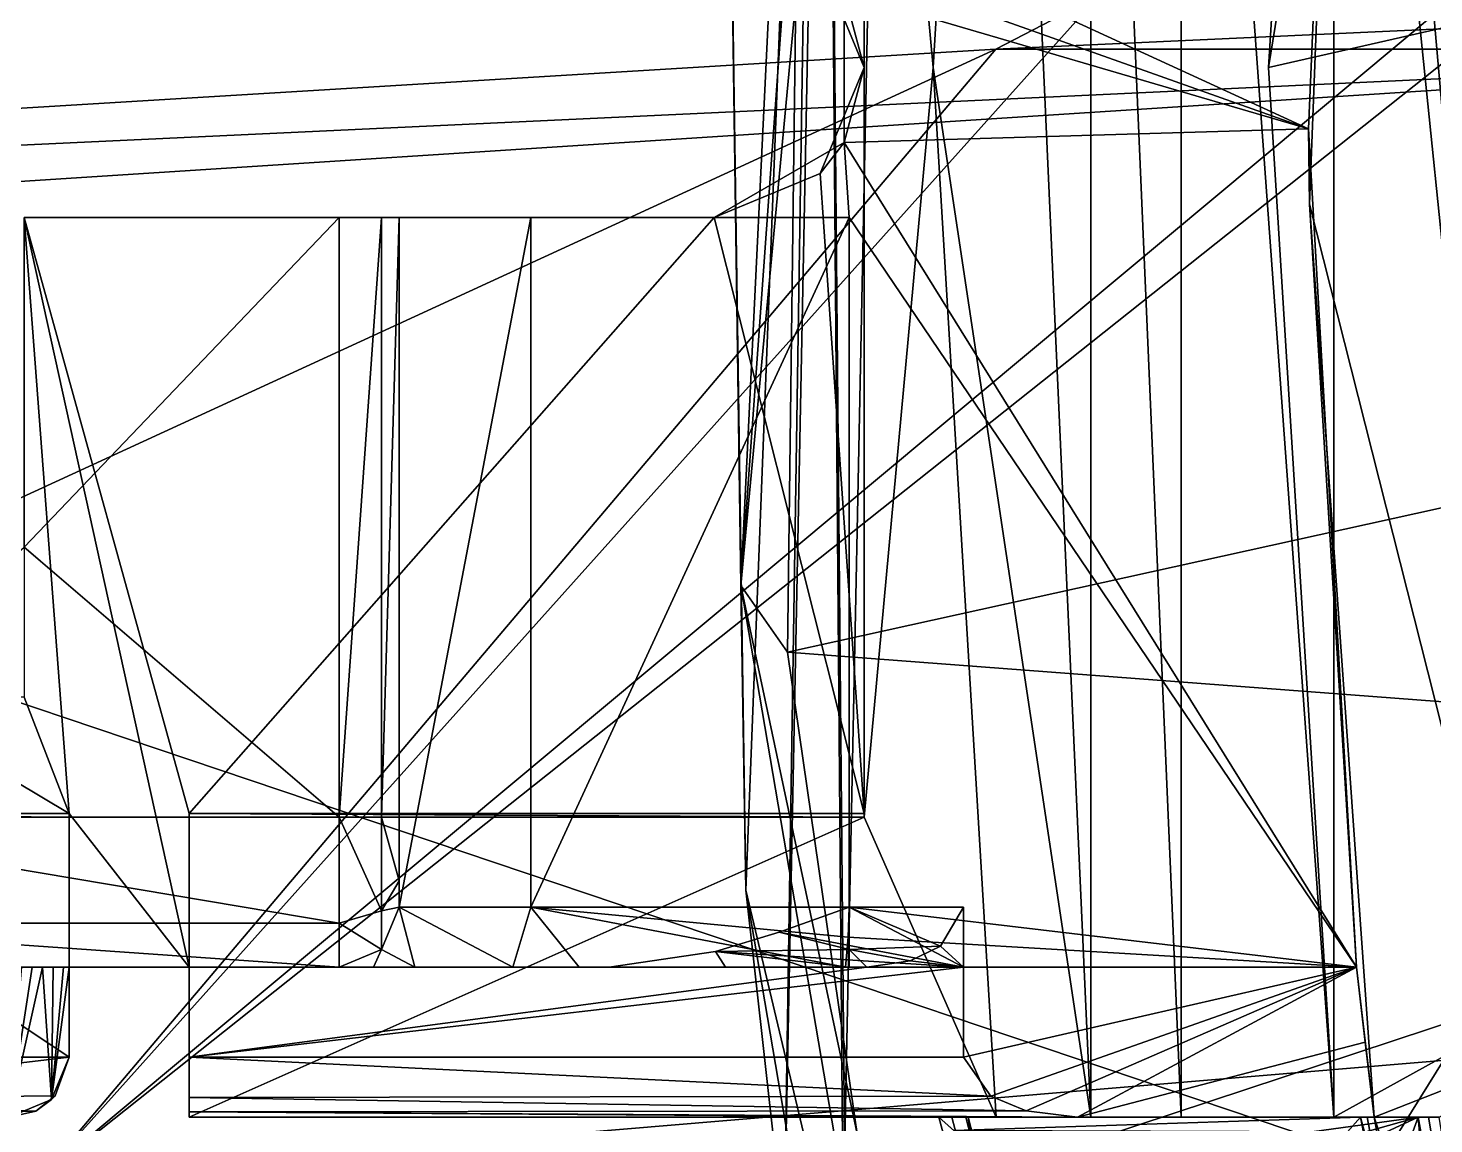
# Model space of a CAD drawing. Header units: millimetres. Extents: x -228 to 228, y -204 to 237.
# Drawn here: x -32.267 to -27.581, y -3.522 to 0.131 of the extents above; entities that cross this region are included whole.
import ezdxf

# ---------------------------------------------------------------- set-up
doc = ezdxf.new("R2010")
doc.units = ezdxf.units.MM
doc.header["$LTSCALE"] = 127.314815
for name, color, linetype in [('4299', 7, 'CONTINUOUS'), ('4303', 7, 'CONTINUOUS'), ('4312', 7, 'CONTINUOUS'), ('4491', 7, 'CONTINUOUS'), ('4602', 7, 'CONTINUOUS'), ('5627', 7, 'CONTINUOUS'), ('5630', 7, 'CONTINUOUS'), ('5633', 7, 'CONTINUOUS'), ('5644', 7, 'CONTINUOUS'), ('5652', 7, 'CONTINUOUS'), ('5658', 7, 'CONTINUOUS'), ('5659', 7, 'CONTINUOUS'), ('5662', 7, 'CONTINUOUS'), ('5663', 7, 'CONTINUOUS'), ('5664', 7, 'CONTINUOUS'), ('5667', 7, 'CONTINUOUS'), ('5668', 7, 'CONTINUOUS'), ('5669', 7, 'CONTINUOUS'), ('5709', 7, 'CONTINUOUS'), ('5715', 7, 'CONTINUOUS'), ('5716', 7, 'CONTINUOUS'), ('5718', 7, 'CONTINUOUS'), ('5719', 7, 'CONTINUOUS'), ('5720', 7, 'CONTINUOUS'), ('5725', 7, 'CONTINUOUS'), ('5726', 7, 'CONTINUOUS'), ('5731', 7, 'CONTINUOUS'), ('5903', 7, 'CONTINUOUS'), ('5907', 7, 'CONTINUOUS'), ('5909', 7, 'CONTINUOUS'), ('5911', 7, 'CONTINUOUS'), ('5913', 7, 'CONTINUOUS'), ('5915', 7, 'CONTINUOUS'), ('5924', 7, 'CONTINUOUS'), ('5926', 7, 'CONTINUOUS'), ('5929', 7, 'CONTINUOUS'), ('5930', 7, 'CONTINUOUS'), ('5933', 7, 'CONTINUOUS'), ('5935', 7, 'CONTINUOUS'), ('5976', 7, 'CONTINUOUS'), ('5977', 7, 'CONTINUOUS'), ('6010', 7, 'CONTINUOUS'), ('6024', 7, 'CONTINUOUS'), ('6025', 7, 'CONTINUOUS'), ('6027', 7, 'CONTINUOUS'), ('6038', 7, 'CONTINUOUS'), ('6321', 7, 'CONTINUOUS'), ('6325', 7, 'CONTINUOUS'), ('6336', 7, 'CONTINUOUS'), ('6337', 7, 'CONTINUOUS'), ('6339', 7, 'CONTINUOUS'), ('6340', 7, 'CONTINUOUS'), ('6341', 7, 'CONTINUOUS')]:
    doc.layers.add(name, color=color, linetype=linetype)

msp = doc.modelspace()

# ---------------------------------------------------------------- linework, layer by layer
at = {"layer": '4299', "color": 6, "linetype": 'Continuous'}
for points in [[(-21.1922, -3.0296, 1066.2668), (-27.7579, -3.6463, 1069.0156), (-26.5351, -3.2253, 1038.8738), (-21.1922, -3.0296, 1066.2668)], [(-26.5351, -3.2253, 1038.8738), (-27.7579, -3.6463, 1069.0156), (-32.2296, -3.7034, 1038.8655), (-26.5351, -3.2253, 1038.8738)]]:
    msp.add_3dface(points, dxfattribs=at)
at = {"layer": '4303', "color": 6, "linetype": 'Continuous'}
for points in [[(-27.7579, -3.6463, 1069.0156), (-25.4538, 0.0609, 1068.1537), (-36.6226, -0.6594, 1072.2451), (-27.7579, -3.6463, 1069.0156)], [(-27.7579, -3.6463, 1069.0156), (-21.1922, -3.0296, 1066.2668), (-25.4538, 0.0609, 1068.1537), (-27.7579, -3.6463, 1069.0156)], [(-34.4516, -4.071, 1071.462), (-27.7579, -3.6463, 1069.0156), (-36.6226, -0.6594, 1072.2451), (-34.4516, -4.071, 1071.462)]]:
    msp.add_3dface(points, dxfattribs=at)
at = {"layer": '4312', "color": 6, "linetype": 'Continuous'}
for points in [[(-36.6226, -0.6594, 1072.2451), (-25.4538, 0.0609, 1068.1537), (-41.2243, -0.6767, 1038.9183), (-36.6226, -0.6594, 1072.2451)], [(-41.2243, -0.6767, 1038.9183), (-25.4538, 0.0609, 1068.1537), (-29.0418, 0.0609, 1038.9312), (-41.2243, -0.6767, 1038.9183)]]:
    msp.add_3dface(points, dxfattribs=at)
at = {"layer": '4491', "color": 6, "linetype": 'Continuous'}
for points in [[(-29.0418, 0.0609, 1038.9312), (-25.4538, 0.0609, 1068.1537), (-25.1251, 0.241, 1068.0211), (-29.0418, 0.0609, 1038.9312)], [(-29.0418, 0.0609, 1038.9312), (-25.1251, 0.241, 1068.0211), (-28.6977, 0.2395, 1038.9343), (-29.0418, 0.0609, 1038.9312)]]:
    msp.add_3dface(points, dxfattribs=at)
at = {"layer": '4602', "color": 6, "linetype": 'Continuous'}
for points in [[(-26.5761, 0.791, 1038.9439), (-32.2296, -3.7034, 1038.8655), (-26.5953, 1, 1038.9476), (-26.5761, 0.791, 1038.9439)], [(-26.5953, 1, 1038.9476), (-32.2296, -3.7034, 1038.8655), (-28.6977, 0.2395, 1038.9343), (-26.5953, 1, 1038.9476)], [(-26.5351, -3.2253, 1038.8738), (-32.2296, -3.7034, 1038.8655), (-26.5761, 0.791, 1038.9439), (-26.5351, -3.2253, 1038.8738)], [(-32.2296, -3.7034, 1038.8655), (-29.0418, 0.0609, 1038.9312), (-28.6977, 0.2395, 1038.9343), (-32.2296, -3.7034, 1038.8655)], [(-37.9733, -4.0485, 1038.8595), (-41.2243, -0.6767, 1038.9183), (-29.0418, 0.0609, 1038.9312), (-37.9733, -4.0485, 1038.8595)], [(-32.2296, -3.7034, 1038.8655), (-37.9733, -4.0485, 1038.8595), (-29.0418, 0.0609, 1038.9312), (-32.2296, -3.7034, 1038.8655)]]:
    msp.add_3dface(points, dxfattribs=at)
at = {"layer": '5627', "color": 6, "linetype": 'Continuous'}
for points in [[(-29.2317, -3.5, 1032.1942), (-27.0304, -11.6659, 1032.197), (-29.1876, -3.5, 1033.4477), (-29.2317, -3.5, 1032.1942)], [(-29.1876, -3.5, 1033.4477), (-27.0304, -11.6659, 1032.197), (-29.1411, -3.5, 1034.7703), (-29.1876, -3.5, 1033.4477)], [(-29.1411, -3.5, 1034.7703), (-27.0304, -11.6659, 1032.197), (-29.1334, -3.5, 1034.99), (-29.1411, -3.5, 1034.7703)], [(-29.1334, -3.5, 1034.99), (-27.0304, -11.6659, 1032.197), (-29.1082, -3.7037, 1034.99), (-29.1334, -3.5, 1034.99)]]:
    msp.add_3dface(points, dxfattribs=at)
at = {"layer": '5630', "color": 6, "linetype": 'Continuous'}
for points in [[(-27.2324, -6.5113, 1033.49), (-26.359, -9.4449, 1033.49), (-27.8263, -3.5, 1032.1865), (-27.2324, -6.5113, 1033.49)], [(-27.8263, -3.5, 1032.1865), (-26.359, -9.4449, 1033.49), (-25.8567, -10.8622, 1032.183), (-27.8263, -3.5, 1032.1865)], [(-27.8263, -3.5, 1032.1865), (-27.8034, -3.5, 1032.8376), (-27.2324, -6.5113, 1033.49), (-27.8263, -3.5, 1032.1865)], [(-27.7804, -3.5, 1033.49), (-27.2324, -6.5113, 1033.49), (-27.8034, -3.5, 1032.8376), (-27.7804, -3.5, 1033.49)]]:
    msp.add_3dface(points, dxfattribs=at)
at = {"layer": '5633', "color": 6, "linetype": 'Continuous'}
for points in [[(-27.634, -3.5, 1034.99), (-27.0921, -6.4736, 1034.99), (-27.5988, -3.5, 1035.9911), (-27.634, -3.5, 1034.99)], [(-27.5988, -3.5, 1035.9911), (-27.0921, -6.4736, 1034.99), (-27.5636, -3.5, 1036.99), (-27.5988, -3.5, 1035.9911)]]:
    msp.add_3dface(points, dxfattribs=at)
at = {"layer": '5644', "color": 6, "linetype": 'Continuous'}
for points in [[(-29.1411, -3.5, 1034.7703), (-29.1334, -3.5, 1034.99), (-31.7304, -3.5, 1036.49), (-29.1411, -3.5, 1034.7703)], [(-31.7304, -3.5, 1036.3753), (-29.1411, -3.5, 1034.7703), (-31.7304, -3.5, 1036.49), (-31.7304, -3.5, 1036.3753)], [(-31.7304, -3.5, 1036.49), (-29.1334, -3.5, 1034.99), (-29.0408, -3.5, 1036.49), (-31.7304, -3.5, 1036.49)], [(-29.1334, -3.5, 1034.99), (-27.634, -3.5, 1034.99), (-29.0408, -3.5, 1036.49), (-29.1334, -3.5, 1034.99)], [(-29.0408, -3.5, 1036.49), (-27.634, -3.5, 1034.99), (-28.7249, -3.5, 1036.5232), (-29.0408, -3.5, 1036.49)], [(-28.7249, -3.5, 1036.5232), (-27.634, -3.5, 1034.99), (-28.4231, -3.5, 1036.621), (-28.7249, -3.5, 1036.5232)], [(-28.4231, -3.5, 1036.621), (-27.634, -3.5, 1034.99), (-27.9143, -3.5, 1036.99), (-28.4231, -3.5, 1036.621)], [(-27.634, -3.5, 1034.99), (-27.5988, -3.5, 1035.9911), (-27.9143, -3.5, 1036.99), (-27.634, -3.5, 1034.99)], [(-27.5988, -3.5, 1035.9911), (-27.5636, -3.5, 1036.99), (-27.9143, -3.5, 1036.99), (-27.5988, -3.5, 1035.9911)]]:
    msp.add_3dface(points, dxfattribs=at)
at = {"layer": '5652', "color": 6, "linetype": 'Continuous'}
for points in [[(-28.7249, -3.5, 1036.5232), (-29.0408, 3.5, 1036.49), (-29.2509, 0, 1036.49), (-28.7249, -3.5, 1036.5232)], [(-29.0408, 3.5, 1036.49), (-28.7249, -3.5, 1036.5232), (-28.7249, 3.5, 1036.5232), (-29.0408, 3.5, 1036.49)], [(-28.7249, -3.5, 1036.5232), (-28.4231, -3.5, 1036.621), (-28.7249, 3.5, 1036.5232), (-28.7249, -3.5, 1036.5232)], [(-28.4231, -3.5, 1036.621), (-28.4231, 3.5, 1036.621), (-28.7249, 3.5, 1036.5232), (-28.4231, -3.5, 1036.621)], [(-28.4231, -3.5, 1036.621), (-27.9143, -3.5, 1036.99), (-28.4231, 3.5, 1036.621), (-28.4231, -3.5, 1036.621)], [(-27.9143, -3.5, 1036.99), (-27.9143, 3.5, 1036.99), (-28.4231, 3.5, 1036.621), (-27.9143, -3.5, 1036.99)], [(-27.9143, 3.5, 1036.99), (-27.9143, -3.5, 1036.99), (-28.1329, 0, 1036.99), (-27.9143, 3.5, 1036.99)], [(-29.0408, -3.5, 1036.49), (-28.7249, -3.5, 1036.5232), (-29.2509, 0, 1036.49), (-29.0408, -3.5, 1036.49)]]:
    msp.add_3dface(points, dxfattribs=at)
at = {"layer": '5658', "color": 6, "linetype": 'Continuous'}
for points in [[(-31.089, -2.9414, 1032.04), (-31.0304, -2.8, 1032.04), (-30.9788, -3, 1032.6311), (-31.089, -2.9414, 1032.04)], [(-30.9788, -3, 1032.6311), (-31.0304, -2.8, 1032.04), (-30.6512, -3, 1033.0733), (-30.9788, -3, 1032.6311)], [(-30.6512, -3, 1033.0733), (-31.0304, -2.8, 1032.04), (-30.591, -2.8, 1033.1007), (-30.6512, -3, 1033.0733)], [(-30.6512, -3, 1033.0733), (-30.591, -2.8, 1033.1007), (-30.4308, -3, 1033.2578), (-30.6512, -3, 1033.0733)], [(-30.4308, -3, 1033.2578), (-30.591, -2.8, 1033.1007), (-29.5422, -3, 1033.54), (-30.4308, -3, 1033.2578)], [(-29.5422, -3, 1033.54), (-30.591, -2.8, 1033.1007), (-29.5333, -2.9002, 1033.54), (-29.5422, -3, 1033.54)], [(-29.5333, -2.9002, 1033.54), (-30.591, -2.8, 1033.1007), (-29.5304, -2.8, 1033.54), (-29.5333, -2.9002, 1033.54)], [(-31.2304, -3, 1032.04), (-31.089, -2.9414, 1032.04), (-31.1156, -3, 1032.3413), (-31.2304, -3, 1032.04)], [(-31.1156, -3, 1032.3413), (-31.089, -2.9414, 1032.04), (-30.9788, -3, 1032.6311), (-31.1156, -3, 1032.3413)]]:
    msp.add_3dface(points, dxfattribs=at)
at = {"layer": '5659', "color": 6, "linetype": 'Continuous'}
for points in [[(-30.591, -2.8, 1033.1007), (-31.0304, -2.8, 1032.04), (-30.591, -0.5, 1033.1007), (-30.591, -2.8, 1033.1007)], [(-31.0304, -2.8, 1032.04), (-31.0304, -0.5, 1032.04), (-30.591, -0.5, 1033.1007), (-31.0304, -2.8, 1032.04)], [(-29.5304, -2.8, 1033.54), (-30.591, -2.8, 1033.1007), (-29.5304, -0.5, 1033.54), (-29.5304, -2.8, 1033.54)], [(-29.5304, -0.5, 1033.54), (-30.591, -2.8, 1033.1007), (-30.591, -0.5, 1033.1007), (-29.5304, -0.5, 1033.54)]]:
    msp.add_3dface(points, dxfattribs=at)
at = {"layer": '5662', "color": 6, "linetype": 'Continuous'}
for points in [[(-27.8797, 2.593, 1033.54), (-27.9963, -0.4562, 1033.49), (-27.9993, -0.2045, 1033.54), (-27.8797, 2.593, 1033.54)], [(-27.8797, 2.593, 1033.49), (-27.9963, -0.4562, 1033.49), (-27.8797, 2.593, 1033.54), (-27.8797, 2.593, 1033.49)], [(-27.9993, -0.2045, 1033.54), (-27.9963, -0.4562, 1033.49), (-27.8388, -3, 1033.54), (-27.9993, -0.2045, 1033.54)], [(-27.9963, -0.4562, 1033.49), (-27.7804, -3.5, 1033.49), (-27.8388, -3, 1033.54), (-27.9963, -0.4562, 1033.49)], [(-27.8388, -3, 1034.54), (-27.7804, -3.5, 1033.49), (-27.8107, -3.2501, 1034.54), (-27.8388, -3, 1034.54)], [(-27.7804, -3.5, 1033.49), (-27.8388, -3, 1034.54), (-27.8388, -3, 1033.54), (-27.7804, -3.5, 1033.49)], [(-27.8107, -3.2501, 1034.54), (-27.7804, -3.5, 1033.49), (-27.7804, -3.5, 1034.54), (-27.8107, -3.2501, 1034.54)]]:
    msp.add_3dface(points, dxfattribs=at)
at = {"layer": '5663', "color": 6, "linetype": 'Continuous'}
for points in [[(-29.1492, -3, 1034.54), (-27.8388, -3, 1034.54), (-29.1492, -3.3, 1034.54), (-29.1492, -3, 1034.54)], [(-29.1492, -3.3, 1034.54), (-27.8388, -3, 1034.54), (-29.0584, -3.4298, 1034.54), (-29.1492, -3.3, 1034.54)], [(-29.0584, -3.4298, 1034.54), (-27.8388, -3, 1034.54), (-28.9398, -3.4788, 1034.54), (-29.0584, -3.4298, 1034.54)], [(-28.9398, -3.4788, 1034.54), (-27.8388, -3, 1034.54), (-28.7696, -3.5, 1034.54), (-28.9398, -3.4788, 1034.54)], [(-27.8388, -3, 1034.54), (-27.8107, -3.2501, 1034.54), (-28.7696, -3.5, 1034.54), (-27.8388, -3, 1034.54)], [(-27.8107, -3.2501, 1034.54), (-27.7804, -3.5, 1034.54), (-28.7696, -3.5, 1034.54), (-27.8107, -3.2501, 1034.54)]]:
    msp.add_3dface(points, dxfattribs=at)
at = {"layer": '5664', "color": 6, "linetype": 'Continuous'}
for points in [[(-29.5304, -2.8, 1034.54), (-29.5304, -2.9414, 1034.5986), (-29.7637, -2.8829, 1034.54), (-29.5304, -2.8, 1034.54)], [(-29.7637, -2.8829, 1034.54), (-29.5304, -2.9414, 1034.5986), (-29.9755, -2.9472, 1034.54), (-29.7637, -2.8829, 1034.54)], [(-30.3304, -3, 1034.54), (-29.9755, -2.9472, 1034.54), (-29.9427, -3, 1034.6892), (-30.3304, -3, 1034.54)], [(-29.5304, -2.9414, 1034.5986), (-29.5304, -3, 1034.74), (-29.9755, -2.9472, 1034.54), (-29.5304, -2.9414, 1034.5986)], [(-29.9755, -2.9472, 1034.54), (-29.5304, -3, 1034.74), (-29.9427, -3, 1034.6892), (-29.9755, -2.9472, 1034.54)]]:
    msp.add_3dface(points, dxfattribs=at)
at = {"layer": '5667', "color": 6, "linetype": 'Continuous'}
for points in [[(-31.7304, -2.4878, 1036.14), (-31.7304, -2.5, 1036.49), (-29.4804, -2.5, 1036.49), (-31.7304, -2.4878, 1036.14)], [(-29.4804, -2.4878, 1036.14), (-31.7304, -2.4878, 1036.14), (-29.4804, -2.5, 1036.49), (-29.4804, -2.4878, 1036.14)]]:
    msp.add_3dface(points, dxfattribs=at)
at = {"layer": '5668', "color": 6, "linetype": 'Continuous'}
for points in [[(-29.6268, -0.3536, 1036.14), (-29.4804, -2.4878, 1036.14), (-29.4804, 0, 1036.14), (-29.6268, -0.3536, 1036.14)], [(-29.9804, -0.5, 1036.14), (-29.4804, -2.4878, 1036.14), (-29.6268, -0.3536, 1036.14), (-29.9804, -0.5, 1036.14)], [(-32.2804, -0.5, 1036.14), (-31.7304, -2.4878, 1036.14), (-29.9804, -0.5, 1036.14), (-32.2804, -0.5, 1036.14)], [(-31.7304, -2.4878, 1036.14), (-32.2804, -0.5, 1036.14), (-31.7304, -3, 1036.14), (-31.7304, -2.4878, 1036.14)], [(-32.2804, -0.5, 1036.14), (-32.2804, -2.1, 1036.14), (-32.1304, -2.4878, 1036.14), (-32.2804, -0.5, 1036.14)], [(-31.7304, -3, 1036.14), (-32.2804, -0.5, 1036.14), (-32.1304, -2.4878, 1036.14), (-31.7304, -3, 1036.14)], [(-31.7304, -2.4878, 1036.14), (-29.4804, -2.4878, 1036.14), (-29.9804, -0.5, 1036.14), (-31.7304, -2.4878, 1036.14)], [(-33.5304, -2.4878, 1036.14), (-32.1304, -2.4878, 1036.14), (-32.7804, -2.1, 1036.14), (-33.5304, -2.4878, 1036.14)], [(-32.1304, -2.4878, 1036.14), (-32.2804, -2.1, 1036.14), (-32.7804, -2.1, 1036.14), (-32.1304, -2.4878, 1036.14)], [(-32.1304, -3, 1036.14), (-31.7304, -3, 1036.14), (-32.1304, -2.4878, 1036.14), (-32.1304, -3, 1036.14)]]:
    msp.add_3dface(points, dxfattribs=at)
at = {"layer": '5669', "color": 6, "linetype": 'Continuous'}
msp.add_3dface([(-29.4804, 0, 1036.14), (-29.4804, 2.4878, 1036.14), (-29.6268, 0.3536, 1036.14), (-29.4804, 0, 1036.14)], dxfattribs=at)
at = {"layer": '5709', "color": 6, "linetype": 'Continuous'}
msp.add_3dface([(-27.8263, -3.5, 1032.1865), (-25.8567, -10.8622, 1032.183), (-27.8692, -3.5487, 1032.0591), (-27.8263, -3.5, 1032.1865)], dxfattribs=at)
at = {"layer": '5715', "color": 6, "linetype": 'Continuous'}
for points in [[(-31.2304, -3, 1030.99), (-31.2304, -3, 1032.04), (-32.3304, -3, 1030.99), (-31.2304, -3, 1030.99)], [(-32.3304, -3, 1030.99), (-31.2304, -3, 1032.04), (-32.2886, -3, 1031.0371), (-32.3304, -3, 1030.99)], [(-32.2886, -3, 1031.0371), (-31.2304, -3, 1032.04), (-32.2544, -3, 1031.1497), (-32.2886, -3, 1031.0371)], [(-32.2544, -3, 1031.1497), (-31.2304, -3, 1032.04), (-32.2198, -3, 1031.3451), (-32.2544, -3, 1031.1497)], [(-32.2198, -3, 1031.3451), (-31.2304, -3, 1032.04), (-32.1836, -3, 1031.6727), (-32.2198, -3, 1031.3451)], [(-32.1836, -3, 1031.6727), (-31.2304, -3, 1032.04), (-32.1493, -3, 1032.2165), (-32.1836, -3, 1031.6727)], [(-31.2304, -3, 1032.04), (-31.1156, -3, 1032.3413), (-32.1493, -3, 1032.2165), (-31.2304, -3, 1032.04)], [(-31.1156, -3, 1032.3413), (-30.9788, -3, 1032.6311), (-32.1493, -3, 1032.2165), (-31.1156, -3, 1032.3413)], [(-30.9788, -3, 1032.6311), (-30.6512, -3, 1033.0733), (-32.1493, -3, 1032.2165), (-30.9788, -3, 1032.6311)], [(-32.1493, -3, 1032.2165), (-30.6512, -3, 1033.0733), (-32.1304, -3, 1033.1194), (-32.1493, -3, 1032.2165)], [(-30.6512, -3, 1033.0733), (-30.4308, -3, 1033.2578), (-32.1304, -3, 1033.1194), (-30.6512, -3, 1033.0733)], [(-30.4308, -3, 1033.2578), (-29.5422, -3, 1033.54), (-32.1304, -3, 1033.1194), (-30.4308, -3, 1033.2578)], [(-29.5422, -3, 1033.54), (-27.8388, -3, 1034.54), (-32.1304, -3, 1033.1194), (-29.5422, -3, 1033.54)], [(-27.8388, -3, 1034.54), (-29.1492, -3, 1034.54), (-32.1304, -3, 1033.1194), (-27.8388, -3, 1034.54)], [(-29.1492, -3, 1034.54), (-30.3304, -3, 1034.54), (-32.1304, -3, 1033.1194), (-29.1492, -3, 1034.54)], [(-30.3304, -3, 1034.54), (-31.7304, -3, 1036.14), (-32.1304, -3, 1033.1194), (-30.3304, -3, 1034.54)], [(-31.7304, -3, 1036.14), (-32.1304, -3, 1036.14), (-32.1304, -3, 1033.1194), (-31.7304, -3, 1036.14)], [(-29.9427, -3, 1034.6892), (-29.5304, -3, 1034.74), (-31.7304, -3, 1036.14), (-29.9427, -3, 1034.6892)], [(-31.7304, -3, 1036.14), (-29.5304, -3, 1034.74), (-29.4718, -3, 1034.74), (-31.7304, -3, 1036.14)], [(-30.3304, -3, 1034.54), (-29.9427, -3, 1034.6892), (-31.7304, -3, 1036.14), (-30.3304, -3, 1034.54)], [(-27.8388, -3, 1034.54), (-29.5422, -3, 1033.54), (-27.8388, -3, 1033.54), (-27.8388, -3, 1034.54)]]:
    msp.add_3dface(points, dxfattribs=at)
at = {"layer": '5716', "color": 6, "linetype": 'Continuous'}
for points in [[(-33.3304, -2.5, 1036.49), (-33.3304, -3.3, 1036.49), (-32.1304, -3.3, 1036.49), (-33.3304, -2.5, 1036.49)], [(-32.1304, -2.5, 1036.49), (-33.3304, -2.5, 1036.49), (-32.1304, -3.3, 1036.49), (-32.1304, -2.5, 1036.49)]]:
    msp.add_3dface(points, dxfattribs=at)
at = {"layer": '5718', "color": 6, "linetype": 'Continuous'}
for points in [[(-32.1304, -2.4878, 1036.14), (-33.5304, -2.4878, 1036.14), (-32.1304, -2.5, 1036.49), (-32.1304, -2.4878, 1036.14)], [(-33.5304, -2.4878, 1036.14), (-33.3304, -2.5, 1036.49), (-32.1304, -2.5, 1036.49), (-33.5304, -2.4878, 1036.14)]]:
    msp.add_3dface(points, dxfattribs=at)
at = {"layer": '5719', "color": 6, "linetype": 'Continuous'}
for points in [[(-31.0304, -0.5, 1032.04), (-31.0304, -2.8, 1032.04), (-31.0304, -0.5, 1030.69), (-31.0304, -0.5, 1032.04)], [(-31.0304, -0.5, 1030.69), (-31.0304, -2.8, 1032.04), (-31.0304, -2.5, 1030.69), (-31.0304, -0.5, 1030.69)], [(-31.0304, -2.5, 1030.69), (-31.0304, -2.8, 1032.04), (-31.0304, -2.7121, 1030.7779), (-31.0304, -2.5, 1030.69)], [(-31.0304, -2.7121, 1030.7779), (-31.0304, -2.8, 1032.04), (-31.0304, -2.8, 1030.99), (-31.0304, -2.7121, 1030.7779)]]:
    msp.add_3dface(points, dxfattribs=at)
at = {"layer": '5720', "color": 6, "linetype": 'Continuous'}
for points in [[(-31.0304, -2.8, 1032.04), (-31.089, -2.9414, 1032.04), (-31.0304, -2.8, 1030.99), (-31.0304, -2.8, 1032.04)], [(-31.0304, -2.8, 1030.99), (-31.089, -2.9414, 1032.04), (-31.089, -2.9414, 1030.99), (-31.0304, -2.8, 1030.99)], [(-31.089, -2.9414, 1032.04), (-31.2304, -3, 1032.04), (-31.089, -2.9414, 1030.99), (-31.089, -2.9414, 1032.04)], [(-31.2304, -3, 1032.04), (-31.2304, -3, 1030.99), (-31.089, -2.9414, 1030.99), (-31.2304, -3, 1032.04)]]:
    msp.add_3dface(points, dxfattribs=at)
at = {"layer": '5725', "color": 6, "linetype": 'Continuous'}
for points in [[(-30.591, -0.5, 1033.1007), (-31.0304, -0.5, 1032.04), (-32.2804, -0.5, 1036.14), (-30.591, -0.5, 1033.1007)], [(-32.2804, -0.5, 1036.14), (-31.0304, -0.5, 1032.04), (-31.0304, -0.5, 1030.69), (-32.2804, -0.5, 1036.14)], [(-30.591, -0.5, 1033.1007), (-32.2804, -0.5, 1036.14), (-29.9804, -0.5, 1033.54), (-30.591, -0.5, 1033.1007)], [(-32.2804, -0.5, 1036.14), (-29.9804, -0.5, 1036.14), (-29.9804, -0.5, 1033.54), (-32.2804, -0.5, 1036.14)], [(-32.2804, -0.5, 1036.14), (-31.0304, -0.5, 1030.69), (-31.089, -0.5, 1030.5486), (-32.2804, -0.5, 1036.14)], [(-32.2804, -0.5, 1030.49), (-32.2804, -0.5, 1036.14), (-31.2304, -0.5, 1030.49), (-32.2804, -0.5, 1030.49)], [(-31.2304, -0.5, 1030.49), (-32.2804, -0.5, 1036.14), (-31.089, -0.5, 1030.5486), (-31.2304, -0.5, 1030.49)], [(-29.5304, -0.5, 1033.54), (-30.591, -0.5, 1033.1007), (-29.9804, -0.5, 1033.54), (-29.5304, -0.5, 1033.54)]]:
    msp.add_3dface(points, dxfattribs=at)
at = {"layer": '5726', "color": 6, "linetype": 'Continuous'}
for points in [[(-29.4804, 0, 1036.14), (-29.6268, 0.3536, 1036.14), (-29.5474, 0.25, 1033.54), (-29.4804, 0, 1036.14)], [(-29.5474, -0.25, 1033.54), (-29.4804, 0, 1036.14), (-29.5474, 0.25, 1033.54), (-29.5474, -0.25, 1033.54)], [(-29.6268, -0.3536, 1036.14), (-29.4804, 0, 1036.14), (-29.5474, -0.25, 1033.54), (-29.6268, -0.3536, 1036.14)], [(-29.9804, -0.5, 1033.54), (-29.6268, -0.3536, 1036.14), (-29.5474, -0.25, 1033.54), (-29.9804, -0.5, 1033.54)], [(-29.9804, -0.5, 1036.14), (-29.6268, -0.3536, 1036.14), (-29.9804, -0.5, 1033.54), (-29.9804, -0.5, 1036.14)]]:
    msp.add_3dface(points, dxfattribs=at)
at = {"layer": '5731', "color": 6, "linetype": 'Continuous'}
for points in [[(-31.7304, -2.5, 1036.49), (-31.7304, -2.4878, 1036.14), (-31.7304, -3, 1036.14), (-31.7304, -2.5, 1036.49)], [(-31.7304, -3.5, 1036.3753), (-31.7304, -3.5, 1036.49), (-31.7304, -2.5, 1036.49), (-31.7304, -3.5, 1036.3753)], [(-31.7304, -3.5, 1036.3753), (-31.7304, -2.5, 1036.49), (-31.7304, -3.4819, 1036.2774), (-31.7304, -3.5, 1036.3753)], [(-31.7304, -2.5, 1036.49), (-31.7304, -3, 1036.14), (-31.7304, -3.3, 1036.14), (-31.7304, -2.5, 1036.49)], [(-31.7304, -2.5, 1036.49), (-31.7304, -3.3, 1036.14), (-31.7304, -3.4342, 1036.2008), (-31.7304, -2.5, 1036.49)], [(-31.7304, -3.4819, 1036.2774), (-31.7304, -2.5, 1036.49), (-31.7304, -3.4342, 1036.2008), (-31.7304, -3.4819, 1036.2774)]]:
    msp.add_3dface(points, dxfattribs=at)
at = {"layer": '5903', "color": 6, "linetype": 'Continuous'}
for points in [[(-32.1304, -3, 1036.14), (-32.1304, -2.4878, 1036.14), (-32.1304, -2.5, 1036.49), (-32.1304, -3, 1036.14)], [(-32.1304, -3, 1036.14), (-32.1304, -2.5, 1036.49), (-32.1304, -3.3, 1036.2994), (-32.1304, -3, 1036.14)], [(-32.1304, -2.5, 1036.49), (-32.1304, -3.3, 1036.49), (-32.1304, -3.3, 1036.2994), (-32.1304, -2.5, 1036.49)], [(-32.1304, -3, 1033.1194), (-32.1304, -3, 1036.14), (-32.1304, -3.3, 1036.2994), (-32.1304, -3, 1033.1194)]]:
    msp.add_3dface(points, dxfattribs=at)
at = {"layer": '5907', "color": 6, "linetype": 'Continuous'}
for points in [[(-29.2509, 0, 1036.49), (-29.0408, 3.5, 1036.49), (-29.4804, 2.5, 1036.49), (-29.2509, 0, 1036.49)], [(-29.2509, 0, 1036.49), (-29.4804, 2.5, 1036.49), (-29.4804, -2.5, 1036.49), (-29.2509, 0, 1036.49)], [(-29.0408, -3.5, 1036.49), (-29.2509, 0, 1036.49), (-29.4804, -2.5, 1036.49), (-29.0408, -3.5, 1036.49)], [(-31.7304, -3.5, 1036.49), (-29.0408, -3.5, 1036.49), (-29.4804, -2.5, 1036.49), (-31.7304, -3.5, 1036.49)], [(-31.7304, -2.5, 1036.49), (-31.7304, -3.5, 1036.49), (-29.4804, -2.5, 1036.49), (-31.7304, -2.5, 1036.49)]]:
    msp.add_3dface(points, dxfattribs=at)
at = {"layer": '5909', "color": 6, "linetype": 'Continuous'}
for points in [[(-29.2317, -3.5, 1032.1942), (-29.1876, -3.5, 1033.4477), (-27.8034, -3.5, 1032.8376), (-29.2317, -3.5, 1032.1942)], [(-29.2317, -3.5, 1032.1942), (-27.8034, -3.5, 1032.8376), (-27.8263, -3.5, 1032.1865), (-29.2317, -3.5, 1032.1942)], [(-29.1876, -3.5, 1033.4477), (-29.1411, -3.5, 1034.7703), (-27.7804, -3.5, 1033.49), (-29.1876, -3.5, 1033.4477)], [(-29.1876, -3.5, 1033.4477), (-27.7804, -3.5, 1033.49), (-27.8034, -3.5, 1032.8376), (-29.1876, -3.5, 1033.4477)], [(-27.7804, -3.5, 1033.49), (-29.1411, -3.5, 1034.7703), (-28.7696, -3.5, 1034.54), (-27.7804, -3.5, 1033.49)], [(-27.7804, -3.5, 1034.54), (-27.7804, -3.5, 1033.49), (-28.7696, -3.5, 1034.54), (-27.7804, -3.5, 1034.54)]]:
    msp.add_3dface(points, dxfattribs=at)
at = {"layer": '5911', "color": 6, "linetype": 'Continuous'}
for points in [[(-32.2804, -0.5, 1030.49), (-31.2304, -0.5, 1030.49), (-32.2804, -1.6, 1030.49), (-32.2804, -0.5, 1030.49)], [(-32.2804, -1.6, 1030.49), (-31.2304, -0.5, 1030.49), (-31.2304, -2.5, 1030.49), (-32.2804, -1.6, 1030.49)], [(-33.3304, -2.5, 1030.49), (-32.2804, -1.6, 1030.49), (-31.2304, -2.5, 1030.49), (-33.3304, -2.5, 1030.49)]]:
    msp.add_3dface(points, dxfattribs=at)
at = {"layer": '5913', "color": 6, "linetype": 'Continuous'}
for points in [[(-29.1492, -2.8, 1034.54), (-29.1492, -3, 1034.54), (-29.2263, -2.9298, 1034.5878), (-29.1492, -2.8, 1034.54)], [(-29.2263, -2.9298, 1034.5878), (-29.1492, -3, 1034.54), (-29.3272, -2.9788, 1034.6503), (-29.2263, -2.9298, 1034.5878)], [(-29.1492, -3, 1034.54), (-29.4718, -3, 1034.74), (-29.3272, -2.9788, 1034.6503), (-29.1492, -3, 1034.54)], [(-29.1492, -3, 1034.54), (-29.1492, -3.3, 1034.54), (-31.7304, -3.3, 1036.14), (-29.1492, -3, 1034.54)], [(-29.4718, -3, 1034.74), (-29.1492, -3, 1034.54), (-31.7304, -3.3, 1036.14), (-29.4718, -3, 1034.74)], [(-31.7304, -3, 1036.14), (-29.4718, -3, 1034.74), (-31.7304, -3.3, 1036.14), (-31.7304, -3, 1036.14)]]:
    msp.add_3dface(points, dxfattribs=at)
at = {"layer": '5915', "color": 6, "linetype": 'Continuous'}
for points in [[(-29.5304, -2.9414, 1034.5986), (-29.5304, -2.8, 1034.54), (-29.2263, -2.9298, 1034.5878), (-29.5304, -2.9414, 1034.5986)], [(-29.5304, -2.8, 1034.54), (-29.1492, -2.8, 1034.54), (-29.2263, -2.9298, 1034.5878), (-29.5304, -2.8, 1034.54)], [(-29.5304, -2.9414, 1034.5986), (-29.2263, -2.9298, 1034.5878), (-29.3272, -2.9788, 1034.6503), (-29.5304, -2.9414, 1034.5986)], [(-29.5304, -3, 1034.74), (-29.5304, -2.9414, 1034.5986), (-29.4718, -3, 1034.74), (-29.5304, -3, 1034.74)], [(-29.4718, -3, 1034.74), (-29.5304, -2.9414, 1034.5986), (-29.3272, -2.9788, 1034.6503), (-29.4718, -3, 1034.74)]]:
    msp.add_3dface(points, dxfattribs=at)
at = {"layer": '5924', "color": 6, "linetype": 'Continuous'}
for points in [[(-32.1889, -3.4413, 1036.2928), (-32.1304, -3.3, 1036.2994), (-32.1776, -3.429, 1036.4428), (-32.1889, -3.4413, 1036.2928)], [(-32.1304, -3.3, 1036.2994), (-32.1304, -3.3, 1036.49), (-32.1776, -3.429, 1036.4428), (-32.1304, -3.3, 1036.2994)], [(-32.3304, -3.5, 1036.29), (-32.1889, -3.4413, 1036.2928), (-32.2419, -3.4794, 1036.3785), (-32.3304, -3.5, 1036.29)], [(-32.2419, -3.4794, 1036.3785), (-32.1889, -3.4413, 1036.2928), (-32.1776, -3.429, 1036.4428), (-32.2419, -3.4794, 1036.3785)]]:
    msp.add_3dface(points, dxfattribs=at)
at = {"layer": '5926', "color": 6, "linetype": 'Continuous'}
for points in [[(-32.1304, -3.3, 1036.49), (-33.3304, -3.3, 1036.49), (-33.3304, -3.4414, 1036.4314), (-32.1304, -3.3, 1036.49)], [(-32.1776, -3.429, 1036.4428), (-32.1304, -3.3, 1036.49), (-33.3304, -3.4414, 1036.4314), (-32.1776, -3.429, 1036.4428)], [(-32.2419, -3.4794, 1036.3785), (-32.1776, -3.429, 1036.4428), (-33.3304, -3.4414, 1036.4314), (-32.2419, -3.4794, 1036.3785)], [(-32.2419, -3.4794, 1036.3785), (-33.3304, -3.4414, 1036.4314), (-33.3304, -3.5, 1036.29), (-32.2419, -3.4794, 1036.3785)], [(-32.3304, -3.5, 1036.29), (-32.2419, -3.4794, 1036.3785), (-33.3304, -3.5, 1036.29), (-32.3304, -3.5, 1036.29)]]:
    msp.add_3dface(points, dxfattribs=at)
at = {"layer": '5929', "color": 6, "linetype": 'Continuous'}
for points in [[(-29.2317, -3.5, 1032.1942), (-27.8263, -3.5, 1032.1865), (-29.1816, -3.5445, 1032.0643), (-29.2317, -3.5, 1032.1942)], [(-27.8263, -3.5, 1032.1865), (-27.8692, -3.5487, 1032.0591), (-29.1816, -3.5445, 1032.0643), (-27.8263, -3.5, 1032.1865)]]:
    msp.add_3dface(points, dxfattribs=at)
at = {"layer": '5930', "color": 6, "linetype": 'Continuous'}
for points in [[(-27.0304, -11.6659, 1032.197), (-29.2317, -3.5, 1032.1942), (-29.1691, -3.5556, 1032.0517), (-27.0304, -11.6659, 1032.197)], [(-29.2317, -3.5, 1032.1942), (-29.1816, -3.5445, 1032.0643), (-29.1691, -3.5556, 1032.0517), (-29.2317, -3.5, 1032.1942)]]:
    msp.add_3dface(points, dxfattribs=at)
at = {"layer": '5933', "color": 6, "linetype": 'Continuous'}
for points in [[(-29.1492, -3.3, 1034.54), (-29.0584, -3.4298, 1034.54), (-31.7304, -3.3, 1036.14), (-29.1492, -3.3, 1034.54)], [(-31.7304, -3.3, 1036.14), (-29.0584, -3.4298, 1034.54), (-31.7304, -3.4342, 1036.2008), (-31.7304, -3.3, 1036.14)], [(-29.0584, -3.4298, 1034.54), (-28.9398, -3.4788, 1034.54), (-31.7304, -3.4342, 1036.2008), (-29.0584, -3.4298, 1034.54)], [(-28.9398, -3.4788, 1034.54), (-31.7304, -3.4819, 1036.2774), (-31.7304, -3.4342, 1036.2008), (-28.9398, -3.4788, 1034.54)], [(-28.9398, -3.4788, 1034.54), (-28.7696, -3.5, 1034.54), (-31.7304, -3.4819, 1036.2774), (-28.9398, -3.4788, 1034.54)], [(-29.1411, -3.5, 1034.7703), (-31.7304, -3.5, 1036.3753), (-31.7304, -3.4819, 1036.2774), (-29.1411, -3.5, 1034.7703)], [(-28.7696, -3.5, 1034.54), (-29.1411, -3.5, 1034.7703), (-31.7304, -3.4819, 1036.2774), (-28.7696, -3.5, 1034.54)]]:
    msp.add_3dface(points, dxfattribs=at)
at = {"layer": '5935', "color": 6, "linetype": 'Continuous'}
for points in [[(-33.3304, -2.8536, 1030.6364), (-33.3304, -2.5, 1030.49), (-31.2304, -2.8536, 1030.6364), (-33.3304, -2.8536, 1030.6364)], [(-33.3304, -2.5, 1030.49), (-31.2304, -2.5, 1030.49), (-31.2304, -2.8536, 1030.6364), (-33.3304, -2.5, 1030.49)], [(-33.3304, -2.8536, 1030.6364), (-31.2304, -3, 1030.99), (-32.3304, -3, 1030.99), (-33.3304, -2.8536, 1030.6364)], [(-31.2304, -3, 1030.99), (-33.3304, -2.8536, 1030.6364), (-31.2304, -2.8536, 1030.6364), (-31.2304, -3, 1030.99)]]:
    msp.add_3dface(points, dxfattribs=at)
at = {"layer": '5976', "color": 6, "linetype": 'Continuous'}
for points in [[(-31.2304, -0.5, 1030.49), (-31.089, -0.5, 1030.5486), (-31.2304, -2.5, 1030.49), (-31.2304, -0.5, 1030.49)], [(-31.2304, -2.5, 1030.49), (-31.089, -0.5, 1030.5486), (-31.089, -2.5, 1030.5486), (-31.2304, -2.5, 1030.49)], [(-31.0304, -0.5, 1030.69), (-31.0304, -2.5, 1030.69), (-31.089, -2.5, 1030.5486), (-31.0304, -0.5, 1030.69)], [(-31.089, -0.5, 1030.5486), (-31.0304, -0.5, 1030.69), (-31.089, -2.5, 1030.5486), (-31.089, -0.5, 1030.5486)]]:
    msp.add_3dface(points, dxfattribs=at)
at = {"layer": '5977', "color": 6, "linetype": 'Continuous'}
for points in [[(-31.2304, -2.8536, 1030.6364), (-31.2304, -2.5, 1030.49), (-31.089, -2.8121, 1030.6779), (-31.2304, -2.8536, 1030.6364)], [(-31.2304, -2.5, 1030.49), (-31.089, -2.5, 1030.5486), (-31.089, -2.8121, 1030.6779), (-31.2304, -2.5, 1030.49)], [(-31.0304, -2.5, 1030.69), (-31.0304, -2.7121, 1030.7779), (-31.089, -2.5, 1030.5486), (-31.0304, -2.5, 1030.69)], [(-31.089, -2.5, 1030.5486), (-31.0304, -2.7121, 1030.7779), (-31.089, -2.8121, 1030.6779), (-31.089, -2.5, 1030.5486)], [(-31.0304, -2.7121, 1030.7779), (-31.0304, -2.8, 1030.99), (-31.089, -2.8121, 1030.6779), (-31.0304, -2.7121, 1030.7779)], [(-31.0304, -2.8, 1030.99), (-31.089, -2.9414, 1030.99), (-31.089, -2.8121, 1030.6779), (-31.0304, -2.8, 1030.99)], [(-31.089, -2.9414, 1030.99), (-31.2304, -2.8536, 1030.6364), (-31.089, -2.8121, 1030.6779), (-31.089, -2.9414, 1030.99)], [(-31.089, -2.9414, 1030.99), (-31.2304, -3, 1030.99), (-31.2304, -2.8536, 1030.6364), (-31.089, -2.9414, 1030.99)]]:
    msp.add_3dface(points, dxfattribs=at)
at = {"layer": '6010', "color": 6, "linetype": 'Continuous'}
for points in [[(-32.2886, -3, 1031.0371), (-32.2544, -3, 1031.1497), (-32.3304, -3.5, 1036.29), (-32.2886, -3, 1031.0371)], [(-32.2544, -3, 1031.1497), (-32.2198, -3, 1031.3451), (-32.3304, -3.5, 1036.29), (-32.2544, -3, 1031.1497)], [(-32.2198, -3, 1031.3451), (-32.1889, -3.4413, 1036.2928), (-32.3304, -3.5, 1036.29), (-32.2198, -3, 1031.3451)], [(-32.2198, -3, 1031.3451), (-32.1836, -3, 1031.6727), (-32.1889, -3.4413, 1036.2928), (-32.2198, -3, 1031.3451)], [(-32.1836, -3, 1031.6727), (-32.1493, -3, 1032.2165), (-32.1889, -3.4413, 1036.2928), (-32.1836, -3, 1031.6727)], [(-32.1493, -3, 1032.2165), (-32.1304, -3, 1033.1194), (-32.1889, -3.4413, 1036.2928), (-32.1493, -3, 1032.2165)], [(-32.1304, -3, 1033.1194), (-32.1304, -3.3, 1036.2994), (-32.1889, -3.4413, 1036.2928), (-32.1304, -3, 1033.1194)]]:
    msp.add_3dface(points, dxfattribs=at)
at = {"layer": '6024', "color": 6, "linetype": 'Continuous'}
for points in [[(-29.4804, 2.5, 1036.49), (-29.4804, 2.4878, 1036.14), (-29.4804, 0, 1036.14), (-29.4804, 2.5, 1036.49)], [(-29.4804, 2.5, 1036.49), (-29.4804, -2.4878, 1036.14), (-29.4804, -2.5, 1036.49), (-29.4804, 2.5, 1036.49)], [(-29.4804, -2.4878, 1036.14), (-29.4804, 2.5, 1036.49), (-29.4804, 0, 1036.14), (-29.4804, -2.4878, 1036.14)]]:
    msp.add_3dface(points, dxfattribs=at)
at = {"layer": '6025', "color": 6, "linetype": 'Continuous'}
for points in [[(-29.5304, 0.5, 1033.54), (-27.8797, 2.593, 1033.54), (-27.9993, -0.2045, 1033.54), (-29.5304, 0.5, 1033.54)], [(-29.5304, 0.5, 1033.54), (-27.9993, -0.2045, 1033.54), (-29.9804, 0.5, 1033.54), (-29.5304, 0.5, 1033.54)], [(-27.9993, -0.2045, 1033.54), (-29.5474, 0.25, 1033.54), (-29.9804, 0.5, 1033.54), (-27.9993, -0.2045, 1033.54)], [(-27.9993, -0.2045, 1033.54), (-29.5474, -0.25, 1033.54), (-29.5474, 0.25, 1033.54), (-27.9993, -0.2045, 1033.54)], [(-27.9993, -0.2045, 1033.54), (-27.8388, -3, 1033.54), (-29.5474, -0.25, 1033.54), (-27.9993, -0.2045, 1033.54)], [(-29.5304, -0.5, 1033.54), (-29.9804, -0.5, 1033.54), (-29.5474, -0.25, 1033.54), (-29.5304, -0.5, 1033.54)], [(-27.8388, -3, 1033.54), (-29.5304, -0.5, 1033.54), (-29.5474, -0.25, 1033.54), (-27.8388, -3, 1033.54)], [(-29.5304, -2.8, 1033.54), (-29.5304, -0.5, 1033.54), (-27.8388, -3, 1033.54), (-29.5304, -2.8, 1033.54)], [(-29.5333, -2.9002, 1033.54), (-29.5304, -2.8, 1033.54), (-27.8388, -3, 1033.54), (-29.5333, -2.9002, 1033.54)], [(-29.5422, -3, 1033.54), (-29.5333, -2.9002, 1033.54), (-27.8388, -3, 1033.54), (-29.5422, -3, 1033.54)]]:
    msp.add_3dface(points, dxfattribs=at)
at = {"layer": '6027', "color": 6, "linetype": 'Continuous'}
for points in [[(-29.1492, -3, 1034.54), (-29.5304, -2.8, 1034.54), (-29.7637, -2.8829, 1034.54), (-29.1492, -3, 1034.54)], [(-29.5304, -2.8, 1034.54), (-29.1492, -3, 1034.54), (-29.1492, -2.8, 1034.54), (-29.5304, -2.8, 1034.54)], [(-29.1492, -3, 1034.54), (-29.7637, -2.8829, 1034.54), (-29.9755, -2.9472, 1034.54), (-29.1492, -3, 1034.54)], [(-29.1492, -3, 1034.54), (-29.9755, -2.9472, 1034.54), (-30.3304, -3, 1034.54), (-29.1492, -3, 1034.54)]]:
    msp.add_3dface(points, dxfattribs=at)
at = {"layer": '6038', "color": 6, "linetype": 'Continuous'}
for points in [[(-17.0133, 2.5274, 1036.99), (-27.5636, 3.5, 1036.99), (-28.1329, 0, 1036.99), (-17.0133, 2.5274, 1036.99)], [(-27.5636, 3.5, 1036.99), (-27.9143, 3.5, 1036.99), (-28.1329, 0, 1036.99), (-27.5636, 3.5, 1036.99)], [(-27.9143, -3.5, 1036.99), (-17.0133, 2.5274, 1036.99), (-28.1329, 0, 1036.99), (-27.9143, -3.5, 1036.99)], [(-27.9143, -3.5, 1036.99), (-27.5636, -3.5, 1036.99), (-17.0133, 2.5274, 1036.99), (-27.9143, -3.5, 1036.99)]]:
    msp.add_3dface(points, dxfattribs=at)
at = {"layer": '6321', "color": 6, "linetype": 'Continuous'}
for points in [[(-27.8797, 2.593, 1033.49), (-27.806, 2.7303, 1033.49), (-27.2759, -3.3018, 1033.49), (-27.8797, 2.593, 1033.49)], [(-27.806, 2.7303, 1033.49), (-27.3386, 2.734, 1033.49), (-27.2759, -3.3018, 1033.49), (-27.806, 2.7303, 1033.49)], [(-27.9963, -0.4562, 1033.49), (-27.8797, 2.593, 1033.49), (-27.2759, -3.3018, 1033.49), (-27.9963, -0.4562, 1033.49)], [(-27.7804, -3.5, 1033.49), (-27.9963, -0.4562, 1033.49), (-27.2759, -3.3018, 1033.49), (-27.7804, -3.5, 1033.49)], [(-25.8967, -9.178, 1033.49), (-27.7804, -3.5, 1033.49), (-27.2759, -3.3018, 1033.49), (-25.8967, -9.178, 1033.49)], [(-27.2324, -6.5113, 1033.49), (-27.7804, -3.5, 1033.49), (-25.8967, -9.178, 1033.49), (-27.2324, -6.5113, 1033.49)]]:
    msp.add_3dface(points, dxfattribs=at)
at = {"layer": '6325', "color": 6, "linetype": 'Continuous'}
for points in [[(-29.1334, -3.5, 1034.99), (-29.1082, -3.7037, 1034.99), (-27.634, -3.5, 1034.99), (-29.1334, -3.5, 1034.99)], [(-29.1082, -3.7037, 1034.99), (-29.0816, -3.9071, 1034.99), (-27.634, -3.5, 1034.99), (-29.1082, -3.7037, 1034.99)], [(-27.634, -3.5, 1034.99), (-29.0816, -3.9071, 1034.99), (-28.5104, -3.9071, 1034.99), (-27.634, -3.5, 1034.99)], [(-27.634, -3.5, 1034.99), (-28.5104, -3.9071, 1034.99), (-27.8664, -4.1423, 1034.99), (-27.634, -3.5, 1034.99)], [(-27.5255, -4.737, 1034.99), (-27.634, -3.5, 1034.99), (-27.8664, -4.1423, 1034.99), (-27.5255, -4.737, 1034.99)], [(-27.0921, -6.4736, 1034.99), (-27.634, -3.5, 1034.99), (-27.5255, -4.737, 1034.99), (-27.0921, -6.4736, 1034.99)]]:
    msp.add_3dface(points, dxfattribs=at)
at = {"layer": '6336', "color": 6, "linetype": 'Continuous'}
for points in [[(-29.5701, 5.0604, 1031.19), (-29.7468, -3.8892, 1031.19), (-29.6181, 4.3881, 1031.3314), (-29.5701, 5.0604, 1031.19)], [(-29.3699, 5.0444, 1031.39), (-29.6181, 4.3881, 1031.3314), (-29.5501, -3.8508, 1031.39), (-29.3699, 5.0444, 1031.39)], [(-29.6181, 4.3881, 1031.3314), (-29.7468, -3.8892, 1031.19), (-29.5335, -4.9255, 1031.3314), (-29.6181, 4.3881, 1031.3314)], [(-29.6181, 4.3881, 1031.3314), (-29.5335, -4.9255, 1031.3314), (-29.5501, -3.8508, 1031.39), (-29.6181, 4.3881, 1031.3314)]]:
    msp.add_3dface(points, dxfattribs=at)
at = {"layer": '6337', "color": 6, "linetype": 'Continuous'}
for points in [[(-29.0481, 7.2592, 1022.4486), (-29.6772, 2.7021, 1022.39), (-29.8915, -1.7275, 1022.4486), (-29.0481, 7.2592, 1022.4486)], [(-29.0481, 7.2592, 1022.4486), (-29.8915, -1.7275, 1022.4486), (-29.3052, 6.419, 1022.59), (-29.0481, 7.2592, 1022.4486)], [(-29.3052, 6.419, 1022.59), (-29.8915, -1.7275, 1022.4486), (-29.9423, 1.86, 1022.59), (-29.3052, 6.419, 1022.59)], [(-29.6772, 2.7021, 1022.39), (-29.7362, -1.9492, 1022.39), (-29.8915, -1.7275, 1022.4486), (-29.6772, 2.7021, 1022.39)], [(-29.9423, 1.86, 1022.59), (-29.8915, -1.7275, 1022.4486), (-29.8744, -2.7428, 1022.59), (-29.9423, 1.86, 1022.59)], [(-29.7362, -1.9492, 1022.39), (-29.0706, -6.5528, 1022.39), (-29.8915, -1.7275, 1022.4486), (-29.7362, -1.9492, 1022.39)], [(-29.8915, -1.7275, 1022.4486), (-29.0706, -6.5528, 1022.39), (-28.0185, -10.5572, 1022.4486), (-29.8915, -1.7275, 1022.4486)], [(-29.8915, -1.7275, 1022.4486), (-28.0185, -10.5572, 1022.4486), (-29.8744, -2.7428, 1022.59), (-29.8915, -1.7275, 1022.4486)], [(-29.8744, -2.7428, 1022.59), (-28.0185, -10.5572, 1022.4486), (-29.103, -7.281, 1022.59), (-29.8744, -2.7428, 1022.59)]]:
    msp.add_3dface(points, dxfattribs=at)
at = {"layer": '6339', "color": 6, "linetype": 'Continuous'}
for points in [[(-29.5701, 5.0604, 1031.19), (-29.9423, 1.86, 1022.59), (-29.8744, -2.7428, 1022.59), (-29.5701, 5.0604, 1031.19)], [(-29.7468, -3.8892, 1031.19), (-29.5701, 5.0604, 1031.19), (-29.8744, -2.7428, 1022.59), (-29.7468, -3.8892, 1031.19)], [(-29.7468, -3.8892, 1031.19), (-29.8744, -2.7428, 1022.59), (-29.103, -7.281, 1022.59), (-29.7468, -3.8892, 1031.19)]]:
    msp.add_3dface(points, dxfattribs=at)
at = {"layer": '6340', "color": 6, "linetype": 'Continuous'}
for points in [[(-29.7362, -1.9492, 1022.39), (-29.6772, 2.7021, 1022.39), (-11.8317, 2.0028, 1022.39), (-29.7362, -1.9492, 1022.39)], [(-29.7362, -1.9492, 1022.39), (-11.8317, 2.0028, 1022.39), (-11.5291, -3.3287, 1022.39), (-29.7362, -1.9492, 1022.39)], [(-29.0706, -6.5528, 1022.39), (-29.7362, -1.9492, 1022.39), (-11.5291, -3.3287, 1022.39), (-29.0706, -6.5528, 1022.39)], [(-29.0706, -6.5528, 1022.39), (-11.5291, -3.3287, 1022.39), (-8.9428, -8.0016, 1022.39), (-29.0706, -6.5528, 1022.39)]]:
    msp.add_3dface(points, dxfattribs=at)
at = {"layer": '6341', "color": 6, "linetype": 'Continuous'}
for points in [[(-29.3699, 5.0444, 1031.39), (-29.5501, -3.8508, 1031.39), (-11.8317, 2.0028, 1031.39), (-29.3699, 5.0444, 1031.39)], [(-29.5501, -3.8508, 1031.39), (-11.5291, -3.3287, 1031.39), (-11.8317, 2.0028, 1031.39), (-29.5501, -3.8508, 1031.39)], [(-29.5501, -3.8508, 1031.39), (-27.0963, -12.4027, 1031.39), (-11.5291, -3.3287, 1031.39), (-29.5501, -3.8508, 1031.39)]]:
    msp.add_3dface(points, dxfattribs=at)

doc.saveas('drawing.dxf')
